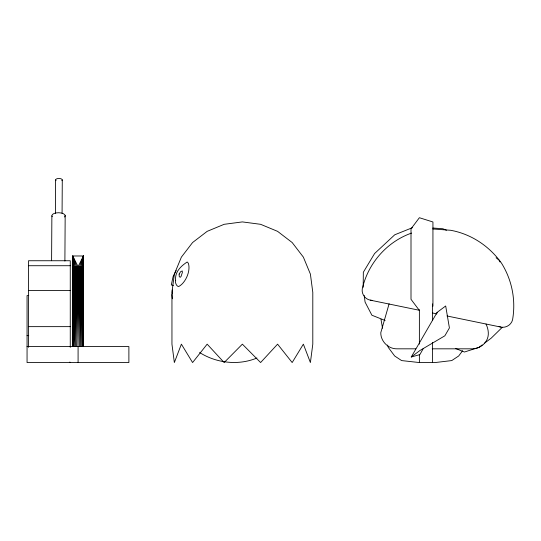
<?xml version="1.0" encoding="UTF-8"?>
<svg xmlns="http://www.w3.org/2000/svg" width="541" height="541" viewBox="0 0 541 541"><rect width="100%" height="100%" fill="white"/><g stroke="black" fill="none" stroke-linecap="round" stroke-linejoin="round"><path stroke-width="0.81" d="M83.043 308.708L83.415 255.981L72.764 255.981L74.32 266.639L72.764 346.565L72.812 267.484L73.306 329.74M77.978 346.565L78.087 266.639L83.415 255.981L83.043 298.612M79.466 266.639L80.656 346.565L80.751 266.639L83.415 255.981L81.86 266.639L82.645 346.565L82.705 266.639L83.415 255.981L79.466 266.639L79.358 346.565L78.087 266.639L72.764 255.981L72.974 345.719L72.764 255.981L76.714 266.639L74.245 346.565L78.087 266.639L76.606 346.565M81.86 266.639L81.779 346.565L80.751 266.639M83.043 274.213L83.415 346.565L83.24 266.639L83.206 346.565L83.043 331.417M73.306 323.004L72.764 266.639L83.415 266.639L83.415 346.565L83.368 266.639M76.714 266.639L73.42 346.565L75.429 266.639L72.764 255.981L73.475 266.639L72.764 346.565L72.94 266.639M72.974 343.197L73.17 267.484L73.299 276.735M83.415 266.639L83.253 346.565L83.24 266.639M51.598 260.694L51.868 215.954M55.398 213.289L55.601 179.943M62.073 213.289L62.283 179.943M64.893 261.066L65.17 215.48M72.764 346.565L73.17 267.484L73.306 308.708M363.194 287.305L363.336 272.251L374.595 253.526L394.754 234.78L412.418 227.7M73.001 343.197L73.306 316.275M74.32 266.639L72.913 346.565L75.429 266.639M75.327 346.565L78.087 266.639M83.043 265.82L83.375 255.981L83.064 257.624M172.261 289.99L172.309 293.891M83.05 259.261L83.375 255.981M436.661 314.037L437.087 312.407L445.683 305.983L449.409 327.947L444.858 335.799L419.843 350.575L411.248 357.006L437.087 312.407M389.114 303.785L380.79 332.668C380.614 341.303 388.316 349.006 396.952 348.823L415.799 348.823M176.15 270.635L173.086 276.64L171.314 284.972L173.451 285.425M423.13 348.83L419.843 354.619L411.248 357.006M462.602 350.73L458.694 355.978L451.755 360.577L435.194 362.544L419.383 362.544L419.383 355.011M502.149 327.447L491.16 338.193L484.729 343.021M482.159 344.948L478.947 347.363L464.448 352.022L455.725 348.553M411.579 233.076C386.835 241.78 368.036 263.379 362.26 288.901C361.422 294.027 365.182 299.261 370.287 300.16L419.295 310.264M256.928 358.02C238.398 365.73 216.495 363.173 199.629 352.543M28.517 265.719L70.262 265.719M28.517 290.51L70.262 290.51M28.741 295.596L27.057 295.596L27.057 362.544L128.886 362.544L128.886 346.565L27.293 346.565M28.517 326.642L70.262 326.642M27.057 335.623L28.741 335.623M27.057 346.497L28.741 346.497M432.212 348.823L472.354 348.823C477.311 348.823 482.159 346.429 485.176 342.5C489.612 337.199 488.854 329.929 486.021 324.025M419.261 362.544L401.598 360.577L394.653 355.978L388.31 347.444L387.512 345.057M432.861 228.038L442.754 228.728L446.481 230.209M432.814 228.971L450.781 230.29L454.426 231.061C473.558 235.585 490.146 247.217 501.514 263.176C512.05 280.089 515.999 300.255 512.543 319.887C511.279 324.938 505.74 328.245 500.695 327.048L446.994 315.978M370.287 300.16L371.978 300.343M432.448 312.975L436.486 313.814M499.066 326.548L500.695 327.048M385.158 320.495L371.897 315.22L365.074 302.081L364.242 295.514M496.09 257.739L499.309 260.41L499.965 261.952M419.383 310.446L411.004 299.308L411.004 228.857L419.383 217.719L432.935 221.972L432.935 306.192M380.965 319.21L382.528 328.238M171.95 294.581L172.336 298.774M72.947 267.484L73.306 315.437M82.705 266.639L83.206 346.565L83.043 280.941M72.812 267.484L72.92 345.719M432.584 303.914L432.584 320.664M432.584 342.446L432.584 362.544M419.383 309.777L419.383 344.117M78.087 346.565L78.087 362.544M70.262 347.336L70.262 260.742L28.517 260.742L28.517 347.336M69.87 362.003L69.87 362.544M56.068 180.694A3.341 1.495 0.3 0 1 58.901 178.456A3.341 1.495 0.3 0 1 61.85 180.694M52.254 216.718A6.681 2.989 0.3 0 1 58.786 212.735A6.681 2.989 0.3 0 1 64.582 217.002M175.642 280.285L175.561 282.794L176.366 284.85L177.441 286.094L178.719 286.52C185.725 282.855 190.899 270.642 188.336 263.237L187.193 261.993C180.822 266.125 174.689 272.069 175.642 280.285M179.139 274.111L179.213 276.329L180.025 277.276A3.821 1.447 -82 0 0 181.1 276.329L182.378 272.427L182.236 270.926L180.566 271.758L179.139 274.111M174.351 274.111L171.95 292.336L171.95 344.164L174.351 362.544L181.384 344.164L192.576 362.544L207.162 344.164L224.15 362.544L242.375 344.164L260.606 362.544L277.587 344.164L292.174 362.544L303.366 344.164L310.399 362.544L312.799 344.164L312.799 292.336L310.399 274.111L303.366 257.124L292.174 242.544L277.587 231.352L260.606 224.312L242.375 221.911L224.15 224.312L207.162 231.352L192.576 242.544L181.384 257.124L174.351 274.111"/></g></svg>
